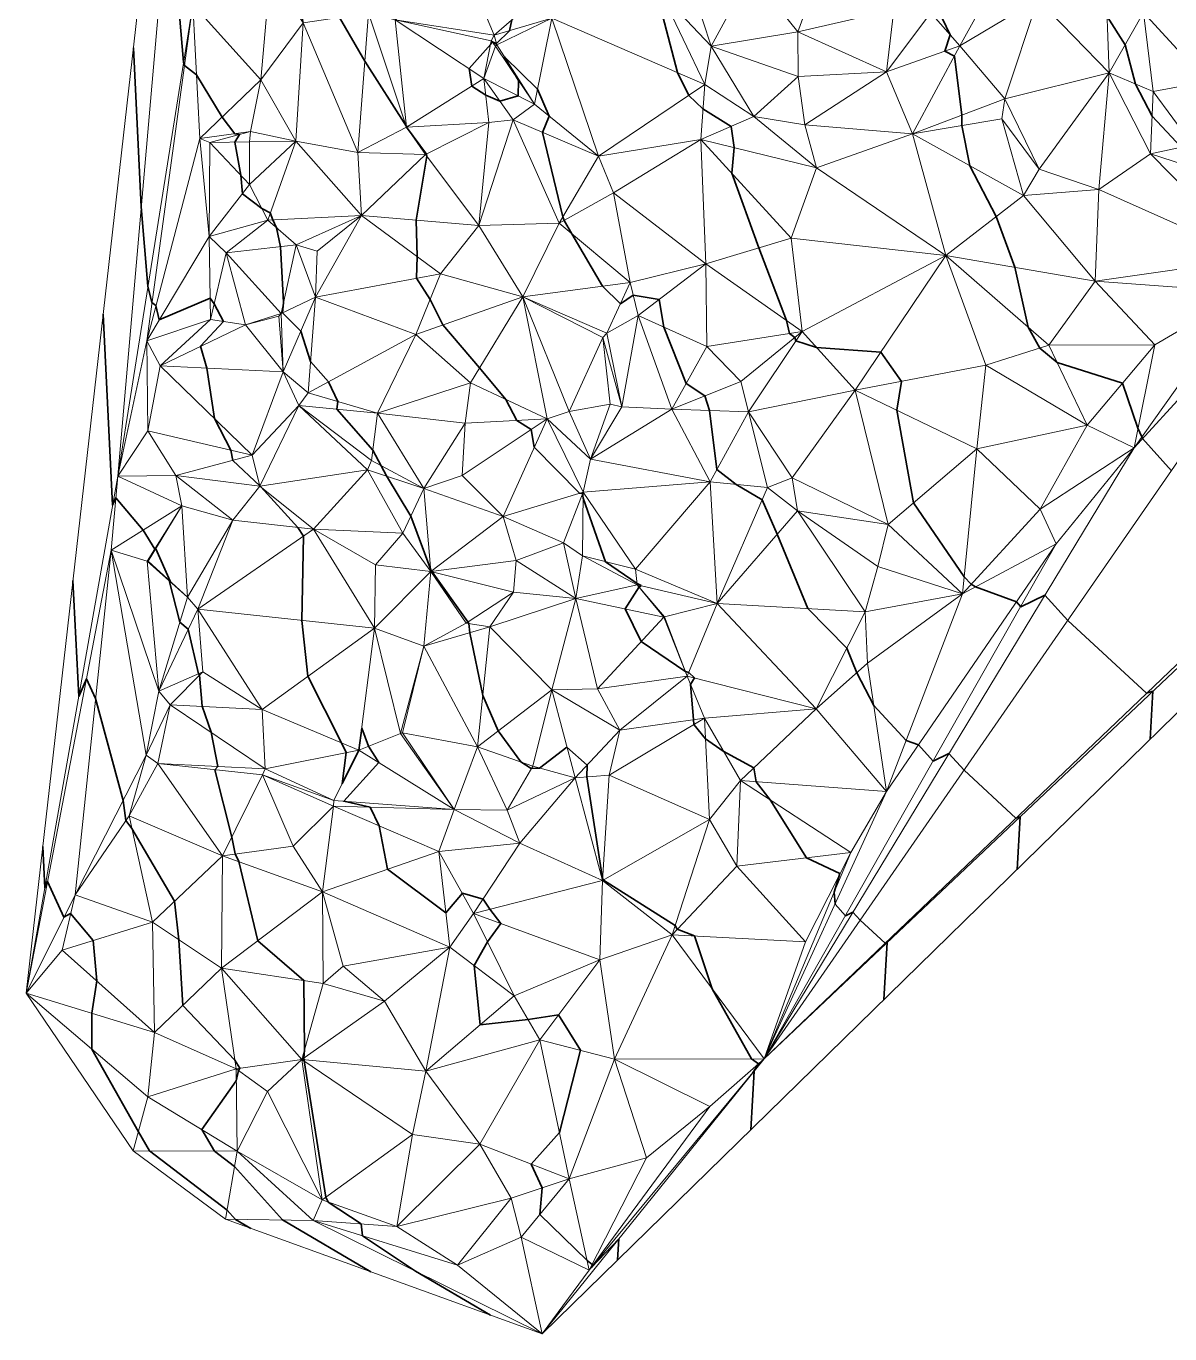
# Model space of a CAD drawing. Header units: metres. Extents: x -138 to 138, y -225 to 234.
# Drawn here: x -138 to -23.1, y -225 to -93.6 of the extents above; entities that cross this region are included whole.
import ezdxf

# ---------------------------------------------------------------- set-up
doc = ezdxf.new("R2010")
doc.units = ezdxf.units.M
doc.layers.add('C-TOPO', color=7, linetype='Continuous', lineweight=9)
doc.layers.add('C-TOPO-MAJR', color=7, linetype='Continuous', lineweight=70)

msp = doc.modelspace()

# ---------------------------------------------------------------- linework, layer by layer
at = {"layer": 'C-TOPO-MAJR', "lineweight": 35}
for points in [[(-123.69, -79.83, 17), (-122.22, -97.19, 17), (-122.14, -97.53, 17), (-120.93, -98.46, 17), (-118.34, -102.7, 17), (-117.07, -104.37, 17), (-116.61, -104.46, 17), (-117.06, -105.21, 17), (-116.47, -108.54, 17), (-116.31, -110.4, 17), (-114.35, -111.89, 17), (-113.51, -112.33, 17), (-113.25, -113.02, 17), (-112.87, -113.83, 17), (-112.48, -115.73, 17), (-112.17, -121.33, 17), (-112.27, -122.37, 17), (-110.43, -124.22, 17), (-109.45, -127.25, 17), (-107.66, -129.32, 17), (-106.72, -131.29, 17), (-106.82, -132.05, 17), (-103.2, -136.18, 17), (-102.35, -137.74, 17), (-101.81, -138.77, 17), (-99.37, -142.81, 17), (-97.36, -148.21, 17), (-97.28, -148.32, 17), (-97.24, -148.36, 17), (-97.24, -148.4, 17), (-93.64, -153.44, 17), (-93.54, -153.59, 17), (-93.45, -154.53, 17), (-92.13, -160.83, 17), (-90.59, -164.39, 17), (-88.3, -167.51, 17), (-87.26, -168.17, 17), (-86.42, -168.12, 17), (-83.68, -166.02, 17), (-81.66, -167.82, 17), (-81.67, -169.01, 17), (-80.09, -179.21, 17), (-80.01, -179.38, 17), (-72.79, -183.94, 17), (-72.58, -184.33, 17), (-70.87, -185, 17), (-69.07, -190.32, 17), (-65.11, -197.35, 17), (-64.41, -197.84, 17), (-65.04, -198.78, 17), (-64.85, -198.58, 17), (-65.19, -204.48, 17)], [(-25.05, -165.22, 14), (-24.77, -160.4, 14), (-25.41, -160.61, 14), (-33.33, -153.29, 14), (-35.64, -150.75, 14), (-38.06, -151.91, 14), (-38.48, -151.43, 14), (-42.62, -149.92, 14), (-43.03, -149.64, 14), (-43.75, -148.9, 14), (-48.84, -141.47, 14), (-50.53, -132.17, 14), (-50.04, -129.27, 14), (-52.13, -126.32, 14), (-58.59, -125.86, 14), (-60.66, -125.18, 14), (-60.76, -124.84, 14), (-61.31, -124.45, 14), (-61.59, -123.16, 14), (-64.4, -115.85, 14), (-67.11, -108.34, 14), (-66.87, -105.77, 14), (-67.18, -103.64, 14), (-70, -101.86, 14), (-71.44, -100.52, 14), (-72.57, -98.23, 14), (-74.61, -90.39, 14)], [(-22.9, -138.24, 13), (-25.82, -135.02, 13), (-25.9, -134.85, 13), (-26.27, -133.97, 13), (-27.82, -129.44, 13), (-34.41, -127.37, 13), (-36.14, -125.93, 13), (-37.32, -123.83, 13), (-38.66, -117.79, 13), (-40.53, -112.7, 13), (-43.16, -107.61, 13), (-43.97, -103.55, 13), (-43.98, -102.51, 13), (-44.73, -96.59, 13), (-45.7, -96.09, 13), (-45.15, -94.42, 13), (-46.4, -91.87, 13)], [(-106.54, -92.69, 16), (-103.99, -97.09, 16), (-99.82, -103.66, 16), (-99.82, -103.55, 16), (-99.8, -103.72, 16), (-99.79, -103.73, 16), (-97.81, -106.42, 16), (-97.77, -106.63, 16), (-98.82, -113.06, 16), (-98.73, -116.72, 16), (-98.79, -118.9, 16), (-97.44, -121.02, 16), (-96.15, -123.59, 16), (-92.47, -127.91, 16), (-89.83, -131.08, 16), (-88.7, -133.18, 16), (-87.26, -134.09, 16), (-86.96, -135.89, 16), (-82.42, -140.5, 16), (-82.11, -140.54, 16), (-82.05, -141, 16), (-79.79, -147.39, 16), (-76.62, -149.56, 16), (-76.23, -149.79, 16), (-76.41, -149.94, 16), (-76.43, -149.91, 16), (-77.81, -152.13, 16), (-76.2, -155.4, 16), (-71.74, -158.46, 16), (-71.76, -158.41, 16), (-71.42, -158.51, 16), (-70.87, -159.06, 16), (-71.24, -159.71, 16), (-70.96, -163.26, 16), (-70.91, -163.74, 16), (-69.75, -165.17, 16), (-67.96, -166.41, 16), (-64.89, -168.11, 16), (-64.64, -169.5, 16), (-63.24, -171.33, 16), (-59.61, -177.15, 16), (-56.23, -178.73, 16), (-56.83, -180.61, 16), (-56.72, -181.79, 16), (-55.68, -182.96, 16), (-54.92, -182.59, 16), (-54.19, -183.4, 16), (-51.68, -185.71, 16), (-51.48, -185.65, 16), (-51.81, -191.39, 16)], [(-89.22, -92.94, 15), (-89.45, -94.02, 15), (-90.76, -95.31, 15), (-91.04, -95.21, 15), (-91.23, -95.11, 15), (-91.34, -95.36, 15), (-93.52, -97.83, 15), (-93.25, -99.6, 15), (-91.83, -100.49, 15), (-90.43, -101.09, 15), (-88.57, -100.58, 15), (-88.55, -99.02, 15), (-89.95, -96.66, 15), (-86.64, -99.91, 15), (-85.47, -102.6, 15), (-86.14, -104.24, 15), (-84.09, -112.74, 15), (-83.95, -113.09, 15), (-83.18, -114.44, 15), (-80.11, -119.71, 15), (-78.3, -121.48, 15), (-77.01, -120.61, 15), (-74.4, -121.02, 15), (-73.94, -123.82, 15), (-71.68, -129.47, 15), (-69.81, -130.72, 15), (-69.33, -132.19, 15), (-68.61, -138.13, 15), (-66.67, -139.61, 15), (-64.05, -141.17, 15), (-62.53, -144.62, 15), (-59.47, -152.09, 15), (-55.55, -156.07, 15), (-54.53, -158.54, 15), (-52.83, -161.85, 15), (-49.57, -165.34, 15), (-48.32, -165.8, 15), (-46.87, -167.43, 15), (-45.28, -166.67, 15), (-43.76, -168.34, 15), (-38.55, -173.16, 15), (-38.12, -173.02, 15), (-38.43, -178.31, 15)], [(-21.94, -105.72, 12), (-24.86, -102.61, 12), (-26.53, -99.39, 12), (-27.56, -95.45, 12), (-29.37, -92.58, 12)], [(-127.26, -95.74, 18), (-126.47, -111.71, 18), (-125.8, -119.68, 18), (-125.4, -121.34, 18), (-125, -121.65, 18), (-124.66, -123.07, 18), (-119.55, -120.91, 18), (-119.14, -121.48, 18), (-118.22, -123.23, 18), (-120.52, -125.74, 18), (-119.88, -127.93, 18), (-119.11, -133, 18), (-117.45, -136.19, 18), (-117.28, -137.2, 18), (-114.54, -139.76, 18), (-114.53, -139.77, 18), (-114.52, -139.78, 18), (-114.46, -139.85, 18), (-110.72, -143.95, 18), (-110.17, -144.82, 18), (-110.33, -153.29, 18), (-109.72, -158.9, 18), (-106.33, -165.59, 18), (-105.87, -166.57, 18), (-106.28, -169.7, 18), (-104.6, -166.31, 18), (-104.31, -164.12, 18), (-103.62, -165.92, 18), (-102.58, -167.56, 18), (-106.12, -171.46, 18), (-103.47, -172.04, 18), (-102.55, -173.92, 18), (-101.72, -178.3, 18), (-95.84, -182.67, 18), (-94.19, -180.71, 18), (-92.11, -181.29, 18), (-91.44, -182.32, 18), (-90.32, -183.74, 18), (-91.66, -185.58, 18), (-93, -187.97, 18), (-92.41, -193.94, 18), (-87.58, -193.4, 18), (-84.52, -192.93, 18), (-82.33, -196.49, 18), (-84.42, -204.76, 18), (-87.27, -207.93, 18), (-86.17, -210.32, 18), (-86.39, -212.99, 18), (-81.64, -217.62, 18), (-81.13, -218, 18), (-80.98, -217.99, 18), (-81.21, -218.33, 18), (-78.45, -215.42, 18), (-78.58, -217.56, 18)], [(-91.37, -223.1, 19), (-98.89, -218.69, 19), (-104.22, -215.12, 19), (-104.36, -213.94, 19), (-107.67, -211.74, 19), (-107.91, -211.25, 19), (-110.09, -197.56, 19), (-110.08, -197.42, 19), (-110.14, -197.27, 19), (-110.06, -196.46, 19), (-110.12, -189.47, 19), (-114.75, -185.48, 19), (-116.65, -177.53, 19), (-117.02, -176.76, 19), (-117.38, -175.08, 19), (-119.07, -168.29, 19), (-118.79, -167.96, 19), (-119.45, -164.53, 19), (-120.36, -161.92, 19), (-120.6, -158.78, 19), (-120.73, -158.66, 19), (-121.74, -154.17, 19), (-122.58, -153.45, 19), (-123.68, -149.29, 19), (-123.57, -149.35, 19), (-125.02, -146.08, 19), (-125.12, -146.14, 19), (-126.28, -144.21, 19), (-129.03, -140.96, 19), (-129.35, -141.69, 19), (-130.3, -122.5, 19)], [(-103.4, -218.75, 20), (-112.27, -213.54, 20), (-117.09, -208.15, 20), (-119.11, -206.61, 20), (-120.39, -204.46, 20), (-116.92, -199.56, 20), (-116.7, -198.51, 20), (-116.56, -198.29, 20), (-117.06, -197.49, 20), (-122.29, -191.98, 20), (-122.68, -185.38, 20), (-123.12, -181.49, 20), (-127.42, -174.19, 20), (-128.03, -173.4, 20), (-128.28, -171.37, 20), (-131.06, -161.14, 20), (-131.97, -159.15, 20), (-132.76, -160.92, 20), (-133.34, -149.26, 20)], [(-115.44, -214.4, 21), (-117, -213.48, 21), (-117.85, -212.54, 21), (-125.64, -206.58, 21), (-126.76, -204.69, 21), (-131.44, -196.36, 21), (-131.45, -192.76, 21), (-130.95, -189.51, 21), (-131.29, -185.45, 21), (-133.57, -182.75, 21), (-134.25, -183.1, 21), (-135.89, -179.53, 21), (-136.17, -180.16, 21), (-136.37, -176.02, 21)]]:
    msp.add_polyline3d(points, dxfattribs=at)

# ---------------------------------------------------------------- meshes
at = {"layer": 'C-TOPO'}
mesh = msp.add_polyface(dxfattribs=at)
corners = [(-128.84, -138.8, 18.85), (-125.92, -125.18, 18.16), (-121.3, -91.38, 16.74), (-119.64, -114.69, 17.36), (-119.51, -123.03, 18.22), (-117.92, -116.35, 17.28), (-120.59, -104.86, 17.23), (-116, -123.57, 17.62), (-112.41, -122.44, 17.02), (-113.76, -113.05, 17.04), (-110.91, -115.55, 16.92), (-108.94, -120.79, 16.62), (-104.32, -112.59, 16.35), (-108.78, -116.17, 16.52), (-115.58, -109.47, 16.92), (-138.04, -190.73, 21.55), (-117.8, -12.35, 14.88), (-96.39, -118.45, 15.85), (-110.94, -105.12, 16.62), (-114.46, -98.97, 16.6), (-119.57, -105.27, 17.28), (-115.48, -104.15, 16.9), (-115.59, -105.18, 16.84), (-113.51, -88.3, 16.46), (-110.2, -93.22, 16.26), (-119.04, -85.49, 16.54), (-118.47, -84.8, 16.49), (-117.23, -77.38, 15.97), (-115.43, -80.52, 16.05), (-111.9, -87.38, 16.22), (-107.88, -78.99, 15.71), (-110.72, -86.26, 16.01), (-104.69, -106.25, 16.4), (-103.63, -92.26, 15.79), (-103.15, -87.38, 15.55), (-101.32, -88.13, 15.56), (-104.05, -83.12, 15.59), (-99.8, -103.73, 16), (-104.67, -80.32, 15.42), (-100.08, -75.25, 14.9)]
mesh.append_faces([[corners[k] for k in face] for face in [(0, 1, 2), (3, 4, 5), (3, 1, 4), (1, 3, 6), (5, 7, 8), (5, 9, 3), (10, 9, 5), (5, 4, 7), (8, 11, 10), (9, 10, 12), (13, 10, 11), (8, 10, 5), (12, 10, 13), (11, 12, 13), (3, 9, 14), (15, 0, 16), (12, 11, 17), (9, 12, 18), (19, 2, 6), (6, 2, 1), (6, 3, 20), (21, 6, 20), (21, 22, 18), (14, 22, 20), (21, 19, 6), (18, 19, 21), (23, 19, 24), (22, 21, 20), (3, 14, 20), (2, 19, 23), (25, 26, 27), (26, 25, 23), (27, 26, 28), (29, 28, 26), (24, 29, 23), (28, 30, 27), (28, 29, 31), (29, 26, 23), (25, 2, 23), (27, 2, 25), (14, 18, 22), (18, 32, 24), (18, 14, 9), (24, 32, 33), (24, 31, 29), (34, 35, 36), (35, 34, 33), (24, 33, 31), (33, 32, 37), (31, 33, 34), (30, 36, 38), (36, 30, 31), (30, 38, 39), (28, 31, 30), (31, 34, 36), (19, 18, 24), (32, 18, 12), (2, 16, 0)]])
mesh = msp.add_polyface(dxfattribs=at)
corners = [(15.76, -74.27, 8.91), (21.64, -62.96, 7.99), (9.82, -70.15, 9.28), (14.34, -51.5, 8.79), (21.51, -52.01, 7.82), (18.52, -45.61, 8.42), (13.43, -59.74, 9.09), (14.45, -40.18, 8.66), (8.81, -45.25, 9.09), (21.23, -41.78, 8.21), (23.26, -79.6, 8.44), (9.53, -83.79, 9.42), (15.15, -34.35, 8.75), (18.6, -27.22, 8.73), (17.72, -32.77, 8.51), (22.13, -33.33, 8.3), (11.16, -29.5, 9.18), (12.17, -90.83, 9.49), (24.32, -55.89, 7.69), (22.43, -71.68, 8.24), (37.88, -55.42, 6.46), (30.65, -51.79, 7.08), (31.76, -45.36, 7.02), (63.16, -44.1, 5.35), (26.56, -28.51, 8.09), (23.95, -27.67, 8.41), (29.34, -37.03, 7.5), (35.3, -35.84, 7.17), (32.86, -28.22, 7.43), (38.92, -43.83, 6.45), (109.56, -31.65, 3.72), (-4.79, -112.09, 11.26), (50.36, -41.67, 6.18), (45.55, -49.85, 6), (52.74, -29.81, 6.53), (55.53, -34.5, 6.14), (65.77, -21.42, 6.82), (71.42, -39.86, 5.41), (108.7, -31.78, 3.85), (84.24, -32.14, 5.16), (77.85, -35.51, 5.37), (102.62, -26.96, 4.46), (90.16, -28.6, 5.48), (-63.85, -197.34, 16.93), (115.36, -27.93, 3.51)]
mesh.append_faces([[corners[k] for k in face] for face in [(0, 1, 2), (3, 4, 5), (6, 4, 3), (5, 7, 8), (4, 9, 5), (6, 2, 1), (7, 5, 9), (10, 0, 11), (5, 8, 3), (12, 7, 9), (13, 14, 15), (16, 12, 14), (9, 14, 12), (14, 9, 15), (17, 10, 11), (4, 6, 18), (18, 6, 1), (19, 1, 0), (20, 1, 19), (20, 19, 10), (1, 20, 18), (21, 20, 22), (20, 21, 18), (10, 23, 20), (18, 21, 4), (19, 0, 10), (4, 21, 22), (15, 24, 25), (24, 15, 26), (26, 22, 27), (15, 9, 26), (27, 28, 26), (27, 22, 29), (26, 28, 24), (22, 26, 9), (9, 4, 22), (10, 17, 30), (20, 29, 22), (17, 31, 30), (32, 33, 23), (34, 27, 32), (32, 29, 33), (29, 20, 33), (35, 34, 32), (36, 35, 37), (35, 32, 23), (20, 23, 33), (37, 35, 23), (38, 39, 40), (40, 37, 38), (38, 37, 23), (30, 41, 38), (42, 39, 38), (10, 38, 23), (37, 40, 36), (30, 38, 10), (32, 27, 29), (43, 44, 30)]])
mesh = msp.add_polyface(dxfattribs=at)
corners = [(-41.56, -127.64, 13.54), (-31.39, -133.67, 13.33), (-35.24, -125.64, 12.91), (-26.67, -135.94, 13.07), (-36.1, -142.12, 13.49), (-34.48, -145.6, 13.59), (-24.58, -125.59, 12.7), (-30.56, -119.18, 12.58), (-15.53, -120.29, 12.07), (-37.79, -110.59, 12.81), (-30.22, -109.99, 12.4), (-29.16, -98.27, 12.3), (-36.2, -107.94, 12.88), (-14.66, -116.9, 11.95), (-14.65, -109.74, 11.63), (-25.02, -106.38, 12.31), (-6.59, -103.63, 10.91), (-19.36, -99.12, 11.58), (-20.8, -105.48, 11.89), (-39.64, -100.87, 12.82), (-10.49, -114.05, 11.73), (-42.48, -136.03, 13.51), (-4.79, -112.09, 11.26), (-24.76, -100.14, 11.8), (-29.53, -88.31, 11.78), (-36.35, -90.85, 12.21), (-25.71, -92.18, 11.65), (-18.24, -89.19, 11.15), (-12.39, -67.02, 10.27), (-23.59, -76.6, 11.44), (-7.65, -72.39, 10.31), (-14.03, -92.86, 11.03), (-27.12, -82.19, 11.93), (-34.54, -86.1, 11.93), (-30.05, -82.23, 11.93), (-31.68, -75.44, 11.92), (-39.15, -81.23, 12.25), (-27.66, -73.35, 11.74), (-24.67, -72.51, 11.35), (-23.22, -70.1, 11.15), (-1.42, -81.52, 10.09), (-63.85, -197.34, 16.93), (-86.17, -224.98, 18.57), (115.36, -27.93, 3.51), (-2.22, -99.42, 10.63)]
mesh.append_faces([[corners[k] for k in face] for face in [(0, 1, 2), (3, 4, 5), (1, 3, 6), (3, 1, 4), (2, 6, 7), (8, 6, 3), (1, 6, 2), (7, 6, 8), (9, 7, 10), (11, 12, 10), (10, 12, 9), (7, 13, 10), (13, 14, 15), (16, 17, 14), (11, 10, 15), (18, 15, 14), (14, 17, 18), (13, 15, 10), (7, 8, 13), (12, 11, 19), (8, 20, 13), (21, 4, 1), (3, 22, 8), (23, 15, 18), (24, 25, 11), (26, 11, 23), (26, 24, 11), (17, 27, 26), (17, 23, 18), (28, 29, 30), (31, 27, 17), (31, 17, 16), (17, 26, 23), (11, 25, 19), (32, 26, 27), (33, 24, 34), (24, 33, 25), (35, 34, 32), (35, 36, 34), (24, 32, 34), (36, 33, 34), (32, 29, 37), (32, 24, 26), (38, 37, 29), (38, 29, 39), (32, 37, 35), (27, 29, 32), (27, 30, 29), (15, 23, 11), (27, 31, 40), (3, 41, 22), (20, 14, 13), (42, 43, 41), (31, 16, 44), (14, 22, 16), (27, 40, 30), (20, 8, 22), (20, 22, 14)]])
mesh = msp.add_polyface(dxfattribs=at)
corners = [(-14.03, -92.86, 11.03), (-2.22, -99.42, 10.63), (3.08, -86.81, 9.83), (-4.79, -112.09, 11.26), (4.12, -98.23, 10.49), (-1.42, -81.52, 10.09), (1.89, -75.3, 9.58), (-7.65, -72.39, 10.31), (7.12, -77.98, 9.41), (-6.59, -103.63, 10.91), (-2.01, -70.27, 10.15), (-1.84, -53.08, 10.2), (-9.61, -57.56, 10.15), (1.95, -56.92, 9.85), (4.92, -66.08, 9.45), (-6.51, -66.45, 10.29), (-4.86, -45.54, 10.03), (1.75, -42.53, 9.57), (0.07, -37, 10.17), (2.7, -46.11, 9.85), (7.6, -92.8, 9.76), (6.03, -97.22, 10.29), (9.53, -83.79, 9.42), (12.17, -90.83, 9.49), (9.82, -70.15, 9.28), (15.76, -74.27, 8.91), (1.97, -56.76, 9.86), (5.61, -54.13, 9.31), (12.15, -57.84, 9.03), (9.64, -50.45, 9), (8.81, -45.25, 9.09), (8.46, -43.1, 9.27), (14.45, -40.18, 8.66), (4.75, -37.46, 9.32), (14.34, -51.5, 8.79), (-5.44, -30.02, 10.47), (-6.23, -35.96, 10.19), (6.41, -28.16, 9.84), (4.23, -32.71, 9.94), (11.16, -29.5, 9.18), (13.43, -59.74, 9.09), (15.15, -34.35, 8.75), (-63.85, -197.34, 16.93), (109.56, -31.65, 3.72)]
mesh.append_faces([[corners[k] for k in face] for face in [(0, 1, 2), (1, 3, 4), (5, 6, 7), (8, 6, 5), (0, 2, 5), (1, 9, 3), (7, 6, 10), (11, 12, 13), (14, 15, 10), (16, 17, 18), (19, 17, 16), (16, 11, 19), (15, 13, 12), (14, 10, 6), (20, 2, 4), (4, 2, 1), (21, 4, 3), (20, 4, 21), (22, 8, 2), (22, 20, 23), (24, 6, 8), (25, 24, 8), (8, 22, 25), (22, 2, 20), (21, 23, 20), (6, 24, 14), (26, 13, 27), (13, 15, 14), (11, 26, 27), (19, 11, 27), (28, 27, 13), (26, 11, 13), (29, 30, 19), (14, 28, 13), (31, 32, 33), (31, 19, 30), (31, 30, 32), (19, 27, 29), (27, 28, 29), (19, 31, 17), (30, 29, 34), (5, 2, 8), (3, 23, 21), (17, 31, 33), (18, 35, 36), (37, 38, 39), (33, 38, 18), (38, 33, 39), (18, 17, 33), (38, 35, 18), (36, 16, 18), (24, 40, 14), (28, 14, 40), (29, 28, 34), (28, 40, 34), (33, 32, 41), (39, 33, 41), (3, 42, 43)]])
mesh = msp.add_polyface(dxfattribs=at)
corners = [(-88.11, -120.77, 15.41), (-96.39, -118.45, 15.85), (-98.87, -124.54, 16.2), (-104.32, -112.59, 16.35), (-92.54, -113.59, 15.6), (-84.46, -113.37, 15.03), (-77.31, -119.34, 14.86), (-80.49, -106.64, 14.7), (-89.1, -102.98, 15.16), (-97.9, -106.46, 16.01), (-103.63, -92.26, 15.79), (-100.93, -92.93, 15.93), (-101.32, -88.13, 15.56), (-99.8, -103.73, 16), (-104.05, -83.12, 15.59), (-96.74, -82.52, 15.14), (-97.56, -78.56, 15.04), (-104.67, -80.32, 15.42), (-93.98, -87.34, 14.96), (-104.69, -106.25, 16.4), (-91.52, -103.23, 15.31), (-91.28, -95.04, 15.02), (-92.02, -98.82, 14.81), (-90.86, -95.57, 14.87), (-85.78, -79.88, 14.35), (-94.11, -80.83, 14.92), (-90.98, -94.47, 15.15), (-91.38, -76, 14.48), (-90.73, -95.44, 14.98), (-86.95, -101.4, 15.09), (-85.19, -92.76, 14.58), (-86.03, -90.16, 14.72), (-82.09, -87.16, 14.24), (-74.18, -90.29, 13.98), (-78.78, -82.88, 14.15), (-82.88, -78.29, 14.39), (-69.72, -117.44, 14.5), (-78.99, -110.3, 14.7), (-74.49, -82.8, 13.92), (-69.82, -99.42, 13.87), (-70.22, -104.95, 14.16)]
mesh.append_faces([[corners[k] for k in face] for face in [(0, 1, 2), (3, 1, 4), (4, 0, 5), (4, 1, 0), (0, 6, 5), (7, 8, 5), (3, 4, 9), (8, 4, 5), (10, 11, 12), (13, 11, 10), (14, 12, 15), (14, 16, 17), (12, 11, 18), (12, 18, 15), (9, 13, 19), (20, 13, 9), (15, 16, 14), (21, 22, 23), (11, 22, 21), (24, 25, 18), (21, 26, 11), (22, 20, 8), (22, 13, 20), (4, 20, 9), (15, 18, 25), (24, 27, 25), (16, 25, 27), (16, 15, 25), (11, 26, 18), (21, 28, 26), (28, 21, 23), (28, 23, 29), (26, 28, 30), (29, 30, 28), (7, 29, 8), (31, 30, 32), (31, 26, 30), (30, 33, 32), (22, 29, 23), (22, 8, 29), (31, 24, 18), (24, 34, 35), (32, 34, 24), (31, 32, 24), (7, 30, 29), (26, 31, 18), (4, 8, 20), (13, 22, 11), (3, 9, 19), (36, 37, 6), (37, 5, 6), (37, 7, 5), (34, 33, 38), (34, 32, 33), (38, 35, 34), (33, 30, 39), (7, 37, 40), (7, 39, 30)]])
mesh = msp.add_polyface(dxfattribs=at)
corners = [(-77.31, -119.34, 14.86), (-76.53, -122.65, 15.23), (-69.72, -117.44, 14.5), (-78.99, -110.3, 14.7), (-70.22, -104.95, 14.16), (-69.6, -125.76, 14.62), (-64.88, -102.64, 13.88), (-69.82, -99.42, 13.87), (-74.18, -90.29, 13.98), (-71.68, -87.91, 14), (-74.49, -82.8, 13.92), (-69.19, -95.57, 13.68), (-80.49, -106.64, 14.7), (-61.13, -114.87, 13.69), (-58.58, -107.79, 13.6), (-73.13, -132.05, 15.27), (-60.04, -124.25, 13.9), (-66.18, -129.26, 14.71), (-45.6, -116.6, 13.36), (-60.42, -98.62, 13.53), (-59.77, -103.49, 13.7), (-51.56, -98.16, 13.11), (-65.41, -132.33, 14.73), (-65.18, -88.24, 13.69), (-68.13, -83.2, 13.78), (-60.47, -94.13, 13.29), (-57.07, -84.89, 13.25), (-48.94, -104.4, 13.21), (-54.71, -130.16, 14.25), (-41.56, -127.64, 13.54), (-39.95, -102.87, 12.83), (-37.79, -110.59, 12.81), (-39.64, -100.87, 12.82), (-36.2, -107.94, 12.88), (-35.24, -125.64, 12.91), (-44.17, -95.55, 12.97), (-30.56, -119.18, 12.58), (-50.82, -91.94, 13.08), (-47.08, -92.21, 13.05), (-47.14, -84.58, 12.84), (-40.49, -88.87, 12.53), (-46.9, -88.5, 13.22), (-36.35, -90.85, 12.21), (-34.54, -86.1, 11.93), (-39.15, -81.23, 12.25)]
mesh.append_faces([[corners[k] for k in face] for face in [(0, 1, 2), (3, 2, 4), (2, 1, 5), (6, 7, 4), (8, 9, 10), (11, 9, 8), (8, 7, 11), (7, 12, 4), (4, 2, 13), (13, 14, 4), (1, 15, 5), (16, 5, 17), (6, 11, 7), (14, 13, 18), (13, 2, 16), (19, 20, 21), (20, 6, 14), (18, 13, 16), (6, 4, 14), (17, 22, 16), (6, 20, 19), (23, 24, 9), (23, 11, 25), (9, 11, 23), (25, 19, 21), (23, 25, 26), (25, 11, 19), (11, 6, 19), (14, 27, 20), (5, 16, 2), (18, 27, 14), (18, 28, 29), (30, 27, 31), (27, 21, 20), (27, 18, 31), (30, 32, 27), (33, 32, 30), (34, 18, 29), (27, 32, 35), (28, 18, 16), (36, 18, 34), (31, 18, 36), (31, 33, 30), (25, 37, 26), (25, 21, 37), (37, 21, 38), (39, 26, 37), (38, 35, 40), (35, 38, 21), (39, 37, 41), (40, 41, 38), (35, 42, 40), (38, 41, 37), (27, 35, 21), (39, 41, 40), (40, 43, 44), (42, 35, 32), (43, 40, 42)]])
mesh = msp.add_polyface(dxfattribs=at)
corners = [(-120.29, -158.47, 18.97), (-124.7, -160.38, 19.28), (-123.56, -161.76, 19.3), (-129.48, -146.21, 19.36), (-125.97, -166.84, 19.6), (-103.04, -154.07, 17.37), (-120.78, -152.16, 18.91), (-114.32, -162.23, 18.44), (-122.39, -141.78, 18.56), (-125.87, -147.33, 19.12), (-125.79, -147.34, 19.13), (-121.81, -150.95, 18.9), (-117.25, -143.21, 18.36), (-123.01, -138.72, 18.68), (-128.84, -138.8, 18.85), (-125.8, -134.25, 18.92), (-125.92, -125.18, 18.16), (-124.56, -127.69, 18.34), (-119.51, -123.03, 18.22), (-116, -123.57, 17.62), (-115.33, -136.68, 17.77), (-138.04, -190.73, 21.55), (-114.54, -139.78, 18), (-109.17, -144.13, 17.91), (-110.63, -131.68, 17.23), (-112.21, -128.32, 17.45), (-109.7, -130.43, 17.19), (-102.72, -132.45, 16.75), (-108.94, -120.79, 16.62), (-98.87, -124.54, 16.2), (-103.72, -138.14, 17.16), (-112.64, -122.7, 17.15), (-112.41, -122.44, 17.02), (-98.07, -155.87, 17.31), (-100.4, -164.65, 17.54), (-104.61, -166.31, 17.91), (-97.35, -148.37, 17.01), (-102.91, -147.7, 17.17), (-100.18, -144.52, 17.19), (-98.05, -140.02, 16.69), (-103.33, -137.23, 17.07), (-96.39, -118.45, 15.85)]
mesh.append_faces([[corners[k] for k in face] for face in [(0, 1, 2), (1, 3, 4), (5, 6, 7), (0, 2, 7), (8, 3, 9), (3, 1, 9), (10, 9, 11), (8, 9, 10), (6, 12, 11), (6, 11, 1), (12, 8, 11), (11, 8, 10), (13, 8, 12), (11, 9, 1), (6, 1, 0), (3, 8, 14), (14, 15, 16), (15, 14, 13), (16, 15, 17), (18, 17, 19), (15, 20, 17), (13, 20, 15), (18, 16, 17), (14, 8, 13), (0, 7, 6), (3, 14, 21), (22, 20, 13), (22, 12, 23), (20, 22, 24), (25, 17, 20), (26, 24, 27), (24, 25, 20), (25, 26, 28), (26, 25, 24), (26, 29, 28), (30, 24, 22), (12, 6, 23), (25, 19, 17), (31, 19, 25), (32, 19, 31), (32, 31, 25), (22, 23, 30), (25, 28, 32), (12, 22, 13), (6, 5, 23), (33, 5, 34), (7, 35, 5), (36, 37, 5), (23, 38, 30), (38, 23, 37), (30, 38, 39), (26, 27, 29), (30, 40, 24), (30, 39, 40), (24, 40, 27), (27, 40, 39), (28, 29, 41), (23, 5, 37)]])
mesh = msp.add_polyface(dxfattribs=at)
corners = [(-85.21, -160.26, 16.74), (-80.6, -160.17, 16.57), (-82.77, -151.08, 16.38), (-98.07, -155.87, 17.31), (-92.67, -165.98, 17.1), (-91.42, -153.94, 16.86), (-102.91, -147.7, 17.17), (-97.35, -148.37, 17.01), (-100.18, -144.52, 17.19), (-90.08, -142.85, 16.35), (-98.05, -140.02, 16.69), (-103.04, -154.07, 17.37), (-94.2, -138.71, 16.64), (-93.9, -133.45, 16.25), (-85.67, -133.03, 15.85), (-93.8, -153.55, 17.02), (-98.87, -124.54, 16.2), (-102.72, -132.45, 16.75), (-93.38, -129.41, 16.12), (-89.06, -150.46, 16.53), (-88.78, -147.27, 16.53), (-84.04, -145.48, 16.56), (-82.11, -146.81, 16.16), (-82.05, -140.39, 15.98), (-76.61, -149.7, 16.02), (-88.11, -120.77, 15.41), (-83.44, -132.29, 15.76), (-81.3, -137.09, 15.69), (-69.28, -139.35, 15.06), (-80.07, -124.85, 15.3), (-76.79, -148.15, 15.79), (-79.33, -131.54, 15.28), (-78.37, -164.32, 16.62), (-71.58, -158.88, 16.02), (-78.15, -131.83, 15.32), (-73.13, -132.05, 15.27), (-73.93, -152.95, 15.71), (-73.86, -152.94, 15.74), (-76.53, -122.65, 15.23), (-79.67, -124.43, 15.2), (-77.31, -119.34, 14.86)]
mesh.append_faces([[corners[k] for k in face] for face in [(0, 1, 2), (3, 4, 5), (5, 4, 0), (6, 7, 8), (9, 10, 7), (7, 11, 3), (10, 12, 13), (9, 12, 10), (12, 14, 13), (7, 10, 8), (15, 7, 3), (16, 17, 18), (18, 17, 13), (13, 17, 10), (19, 7, 15), (7, 20, 9), (19, 5, 2), (7, 19, 20), (14, 12, 9), (20, 2, 21), (2, 20, 19), (21, 22, 23), (22, 21, 2), (22, 2, 24), (20, 21, 9), (5, 0, 2), (9, 21, 23), (18, 14, 25), (13, 14, 18), (14, 26, 25), (25, 16, 18), (27, 26, 14), (28, 27, 23), (26, 29, 25), (27, 14, 23), (9, 23, 14), (30, 23, 22), (5, 19, 15), (3, 5, 15), (27, 31, 26), (32, 33, 1), (32, 1, 0), (28, 23, 30), (22, 24, 30), (34, 27, 35), (27, 34, 31), (36, 37, 24), (33, 36, 1), (24, 2, 36), (38, 34, 35), (31, 34, 29), (29, 26, 31), (34, 39, 29), (39, 40, 25), (38, 40, 39), (34, 38, 39), (39, 25, 29), (1, 36, 2)]])
mesh = msp.add_polyface(dxfattribs=at)
corners = [(-73.1, -184.88, 17.06), (-78.9, -197.39, 17.8), (-63.85, -197.34, 16.93), (-76.61, -149.7, 16.02), (-68.56, -151.59, 15.58), (-76.79, -148.15, 15.79), (-81.3, -137.09, 15.69), (-69.28, -139.35, 15.06), (-73.13, -132.05, 15.27), (-73.86, -152.94, 15.74), (-73.93, -152.95, 15.71), (-71.58, -158.88, 16.02), (-80.11, -179.44, 17.01), (-69.33, -173.3, 16.36), (-79.42, -168.85, 16.74), (-69.86, -163.11, 15.91), (-78.37, -164.32, 16.62), (-66.6, -178, 16.35), (-66.24, -169.38, 16.08), (-59.69, -185.6, 16.72), (-55.15, -176.6, 15.78), (-51.54, -170.49, 15.33), (-58.62, -162.18, 15.62), (-69.3, -202.13, 17.64), (-81.43, -218.6, 18.01), (-65.41, -132.33, 14.73), (-63.51, -139.93, 14.93), (-51.37, -143.64, 14.2), (-61.02, -138.96, 14.71), (-60.5, -142.27, 14.8), (-54.71, -130.16, 14.25), (-53.7, -152.41, 14.63), (-60.04, -124.25, 13.9), (-66.18, -129.26, 14.71), (-69.6, -125.76, 14.62), (-53.46, -157.59, 14.84), (-43.92, -150.61, 14.07), (-52.44, -147.88, 14.49), (-34.48, -145.6, 13.59), (-42.48, -136.03, 13.51), (-31.39, -133.67, 13.33), (-41.56, -127.64, 13.54), (-36.1, -142.12, 13.49), (-26.67, -135.94, 13.07)]
mesh.append_faces([[corners[k] for k in face] for face in [(0, 1, 2), (3, 4, 5), (6, 7, 8), (9, 4, 3), (10, 11, 9), (12, 0, 13), (14, 13, 15), (16, 15, 11), (0, 17, 13), (15, 13, 18), (19, 17, 0), (19, 2, 20), (17, 18, 13), (20, 18, 17), (18, 21, 22), (0, 2, 19), (23, 24, 2), (15, 18, 22), (4, 7, 5), (4, 11, 22), (7, 25, 8), (26, 25, 7), (7, 4, 26), (4, 9, 11), (27, 28, 29), (29, 26, 4), (26, 28, 25), (28, 26, 29), (25, 28, 30), (31, 29, 4), (11, 15, 22), (32, 25, 30), (20, 17, 19), (23, 2, 1), (33, 8, 25), (8, 33, 34), (22, 31, 4), (35, 31, 22), (22, 21, 35), (31, 35, 36), (37, 29, 31), (36, 37, 31), (36, 21, 38), (27, 29, 37), (27, 37, 36), (36, 39, 27), (36, 35, 21), (2, 21, 20), (28, 27, 30), (40, 41, 39), (41, 30, 39), (30, 27, 39), (39, 36, 42), (38, 42, 36), (43, 38, 2), (21, 2, 38), (21, 18, 20)]])
mesh = msp.add_polyface(dxfattribs=at)
corners = [(-134.41, -186.43, 21.31), (-138.04, -190.73, 21.55), (-125.14, -194.71, 20.47), (-125.81, -201.15, 20.53), (-127.27, -206.58, 21.25), (-133.13, -180.86, 20.84), (-125.35, -183.6, 20.41), (-118.39, -188.24, 19.35), (-116.93, -198.34, 20.06), (-118.3, -176.93, 19.12), (-116.83, -206.63, 19.65), (-127.7, -172.91, 19.95), (-125.97, -166.84, 19.6), (-124.79, -167.65, 19.5), (-129.48, -146.21, 19.36), (-123.56, -161.76, 19.3), (-114.02, -168.2, 18.6), (-124.7, -160.38, 19.28), (-114.28, -168.82, 18.58), (-108.25, -180.55, 18.37), (-118.01, -213.47, 21.21), (-109.2, -213.58, 19.35), (-113.78, -200.64, 19.24), (-108.28, -211.52, 19.02), (-100.78, -214.21, 18.74), (-110.33, -197.4, 19.01), (-102.01, -191.56, 18.49), (-108.17, -189.76, 18.92), (-86.17, -224.98, 18.57), (-107.11, -171.39, 18.05), (-111.19, -175.99, 18.44), (-104.61, -166.31, 17.91), (-114.32, -162.23, 18.44), (-107.14, -171.94, 18.23), (-96.54, -176.51, 17.7), (-95.02, -172.28, 17.48), (-106.18, -188.03, 18.67), (-99.21, -204.94, 18.46), (-97.87, -198.57, 18.43), (-104.59, -166.31, 18.14), (-103.04, -154.07, 17.37), (-95.45, -186.12, 18.17)]
mesh.append_faces([[corners[k] for k in face] for face in [(0, 1, 2), (3, 1, 4), (1, 0, 5), (2, 6, 0), (7, 2, 8), (6, 7, 9), (7, 6, 2), (8, 2, 3), (2, 1, 3), (3, 4, 10), (0, 6, 5), (5, 11, 12), (5, 6, 11), (12, 11, 13), (14, 5, 12), (15, 13, 16), (9, 13, 11), (17, 12, 15), (13, 9, 18), (15, 12, 13), (6, 9, 11), (1, 5, 14), (7, 19, 9), (10, 8, 3), (10, 20, 21), (8, 10, 22), (10, 4, 20), (23, 22, 10), (23, 21, 24), (22, 25, 8), (25, 22, 23), (25, 26, 27), (23, 10, 21), (20, 28, 21), (25, 27, 7), (16, 18, 29), (9, 30, 18), (16, 31, 32), (32, 15, 16), (33, 18, 30), (13, 18, 16), (33, 19, 34), (19, 30, 9), (29, 18, 33), (35, 29, 33), (36, 19, 27), (33, 30, 19), (19, 7, 27), (23, 37, 25), (25, 7, 8), (16, 29, 31), (36, 27, 26), (37, 23, 24), (26, 25, 38), (39, 40, 31), (31, 29, 39), (36, 41, 19)]])
mesh = msp.add_polyface(dxfattribs=at)
corners = [(-99.21, -204.94, 18.46), (-97.87, -198.57, 18.43), (-110.33, -197.4, 19.01), (-106.18, -188.03, 18.67), (-102.01, -191.56, 18.49), (-95.45, -186.12, 18.17), (-92.45, -205.91, 18.16), (-100.78, -214.21, 18.74), (-88.98, -191.02, 17.73), (-96.54, -176.51, 17.7), (-93.06, -182.73, 18.14), (-109.2, -213.58, 19.35), (-94.67, -218.08, 18.33), (-108.25, -180.55, 18.37), (-100.4, -164.65, 17.54), (-104.59, -166.31, 18.14), (-95.02, -172.28, 17.48), (-103.04, -154.07, 17.37), (-100.21, -164.6, 17.8), (-88.41, -175.66, 17.45), (-98.07, -155.87, 17.31), (-92.67, -165.98, 17.1), (-107.11, -171.39, 18.05), (-107.14, -171.94, 18.23), (-89.29, -211.35, 18.13), (-88.28, -215.28, 18.07), (-83.44, -209.42, 17.88), (-81.43, -218.6, 18.01), (-86.17, -224.98, 18.57), (-63.85, -197.34, 16.93), (-86.39, -195.43, 18.23), (-80.37, -187.38, 17.48), (-78.9, -197.39, 17.8), (-89.67, -172.37, 17.47), (-87.12, -167.93, 16.97), (-80.11, -179.44, 17.01), (-82.86, -169.09, 17.14), (-85.21, -160.26, 16.74), (-78.37, -164.32, 16.62), (-75.67, -207.29, 17.75), (-79.42, -168.85, 16.74), (-69.33, -173.3, 16.36), (-73.1, -184.88, 17.06), (-69.86, -163.11, 15.91), (-69.3, -202.13, 17.64)]
mesh.append_faces([[corners[k] for k in face] for face in [(0, 1, 2), (3, 4, 5), (1, 0, 6), (7, 6, 0), (5, 4, 1), (8, 5, 1), (9, 5, 10), (11, 12, 7), (5, 9, 13), (14, 15, 16), (14, 17, 15), (16, 18, 14), (19, 16, 9), (18, 20, 14), (21, 20, 18), (18, 16, 21), (15, 22, 16), (16, 23, 9), (7, 12, 24), (7, 24, 6), (12, 25, 24), (24, 25, 26), (6, 24, 26), (27, 26, 25), (27, 28, 29), (8, 30, 31), (30, 6, 26), (32, 30, 26), (25, 28, 27), (12, 28, 25), (30, 8, 1), (16, 19, 33), (10, 5, 8), (21, 33, 34), (21, 16, 33), (19, 10, 35), (9, 10, 19), (36, 34, 33), (8, 31, 10), (34, 37, 21), (37, 34, 36), (36, 33, 19), (19, 35, 36), (36, 38, 37), (1, 6, 30), (11, 28, 12), (39, 26, 27), (40, 35, 41), (42, 35, 31), (38, 36, 40), (40, 36, 35), (39, 32, 26), (43, 38, 40), (32, 39, 44), (42, 31, 32), (31, 30, 32), (35, 10, 31), (39, 27, 44)]])

doc.saveas('drawing.dxf')
